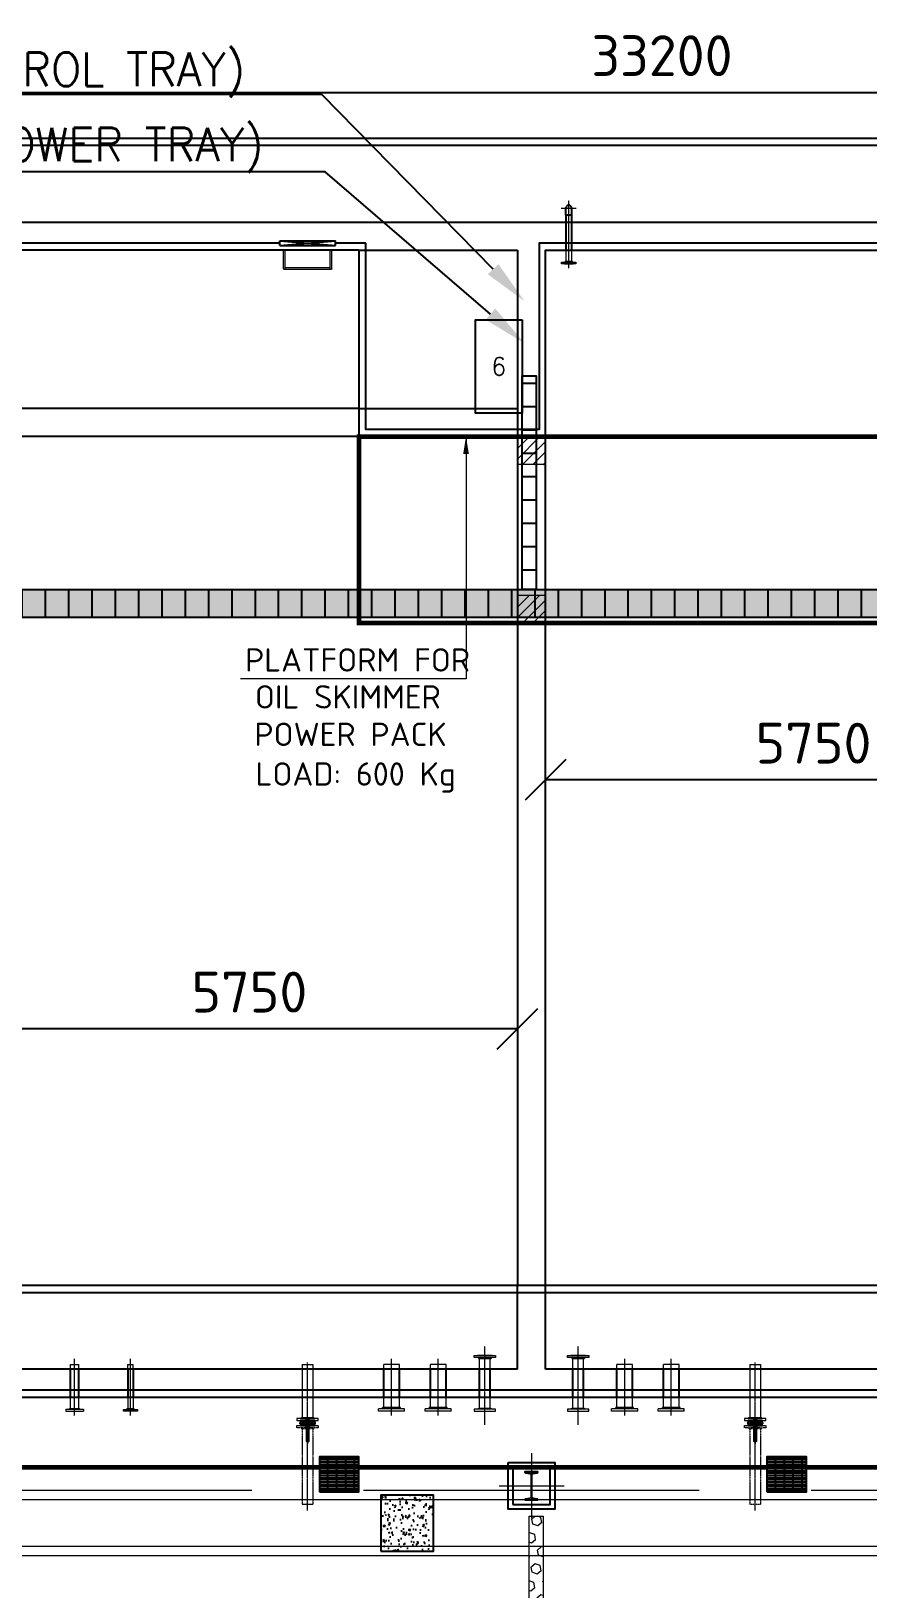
# Model space of a CAD drawing. Header units: inches. Extents: x 8618018 to 8935006, y 2431589 to 2567223.
# Drawn here: x 8676920 to 8685894, y 2476786 to 2493487 of the extents above; entities that cross this region are included whole.
import ezdxf
from ezdxf import colors
from ezdxf.entities.mleader import LeaderData, LeaderLine
from ezdxf.enums import TextEntityAlignment as Align
from ezdxf.math import Vec2, Vec3

# ---------------------------------------------------------------- set-up
doc = ezdxf.new("R2010")
doc.units = ezdxf.units.IN
doc.header["$MEASUREMENT"] = 0
for name, pattern in [('CENTER', [2, 1.25, -0.25, 0.25, -0.25]), ('HIDDEN', [0.375, 0.25, -0.125]), ('PHANTOM', [2.5, 1.25, -0.25, 0.25, -0.25, 0.25, -0.25])]:
    doc.linetypes.add(name, pattern=pattern)
doc.layers.get('Defpoints').update_dxf_attribs({"color": 252})
for name, color, linetype in [('CCT', 4, 'Continuous'), ('Civil', 252, 'Continuous'), ('Handrail', 252, 'FENCELINE1'), ('HIDDEN', 252, 'HIDDEN'), ('LAY-ROAD CARREGE WAY', 252, 'Continuous'), ('SKID', 252, 'Continuous'), ('STR', 252, 'Continuous'), ('TEXT', 252, 'Continuous'), ('valve', 252, 'Continuous')]:
    doc.layers.add(name, color=color, linetype=linetype)
for name, color, linetype, lineweight in [('CL', 252, 'CENTER', 5), ('DIM', 252, 'Continuous', 13), ('ICT', 6, 'Continuous', 13), ('IP', 252, 'Continuous', 0), ('PCT', 2, 'Continuous', 15), ('PIPE', 252, 'PHANTOM', 5), ('PUDDLE', 252, 'Continuous', 5), ('TRENCH', 252, 'Continuous', 13)]:
    doc.layers.add(name, color=color, linetype=linetype, lineweight=lineweight)
doc.styles.add('DIM', font='romans.shx', dxfattribs={"width": 0.8})
doc.styles.add('ISOCPEUR', font='isocpeur.ttf')
doc.styles.add('r-30', font='romans.shx')
doc.styles.get("Standard").update_dxf_attribs({"font": 'arial.ttf'})
doc.linetypes.add('FENCELINE1', pattern='A,6.35,-2.54,[133,ltypeshp.shx,S=2.54,R=0,X=-2.54,Y=0],-2.54,25.4', length=36.83)
doc.dimstyles.new('DIM', dxfattribs={"dimscale": 175, "dimtxt": 2.5, "dimasz": 2.5, "dimexe": 0.875, "dimexo": 0.875, "dimgap": 1, "dimtad": 1, "dimdec": 0, "dimzin": 9, "dimdsep": 46, "dimtxsty": 'ISOCPEUR', "dimblk": 'OBLIQUE', "dimcen": 0.09, "dimclrd": 256, "dimclre": 256, "dimclrt": 252, "dimadec": 0, "dimazin": 0, "dimtfac": 1, "dimtdec": 0, "dimtmove": 0, "dimatfit": 3, "dimfxl": 1, "dimtfill": 1, "dimtolj": 1, "dimtzin": 0, "dimarcsym": 0})
doc.dimstyles.new('DIM_100', dxfattribs={"dimscale": 75, "dimtxt": 2.5, "dimasz": 2.5, "dimexe": 1, "dimexo": 1, "dimgap": 0.75, "dimtad": 1, "dimdec": 0, "dimrnd": 1, "dimzin": 12, "dimdsep": 46, "dimtxsty": 'DIM', "dimcen": 0.09, "dimclrd": 256, "dimclre": 256, "dimclrt": 3, "dimadec": 0, "dimazin": 0, "dimtfac": 0.046875, "dimtdec": 0, "dimtmove": 0, "dimatfit": 3, "dimfxl": 1, "dimtolj": 1, "dimtzin": 12, "dimlwd": -1, "dimlwe": -1, "dimarcsym": 0})
pattern_1 = [(270, (-36094175.07, 22323665.09), (250, -1e-13), [])]
pattern_2 = [(360, (-11147366.7, -42329289.33), (9e-14, 250), [])]

# ---------------------------------------------------------------- blocks, each defined once
blk = doc.blocks.new('6SORF')
for p, q in [((-1, 3.78), (-1.56, 3.78)), ((-1.56, 3.78), (-1.56, -3.78)), ((-1, 5.5), (-1, -5.5)), ((-0.0625, 5.5), (-1, 5.5)), ((-0.0625, 5.5), (-0.0625, -5.5)), ((-0.0625, 4.25), (0, 4.25)), ((0, 4.25), (0, -4.25)), ((-1, -3.78), (-1.56, -3.78)), ((-0.0625, -5.5), (-1, -5.5)), ((-0.0625, -4.25), (0, -4.25))]:
    blk.add_line(p, q)
blk = doc.blocks.new('RUNGS')
at = {"layer": 'DIM'}
for p, q in [((-10, -200), (-10, 0)), ((-10, 0), (10, 0)), ((10, -200), (10, 0)), ((490, -200), (490, 0)), ((490, 0), (510, 0)), ((510, -200), (510, 0)), ((0, -210), (500, -210)), ((10, -190), (490, -190))]:
    blk.add_line(p, q, dxfattribs=at)
for centre in [(0, -200), (500, -200)]:
    blk.add_arc(centre, 10, 180, 0, dxfattribs=at)
blk = doc.blocks.new('COL')
at = {"layer": 'Civil'}
blk.add_lwpolyline([(-250, -250), (250, -250), (250, 250), (-250, 250)], close=True, dxfattribs=at)
at = {"layer": 'CL', "ltscale": 0.25}
for p, q in [((0, -350), (0, 350)), ((-350, 0), (350, 0))]:
    blk.add_line(p, q, dxfattribs=at)
at = {"layer": 'STR'}
blk.add_lwpolyline([(-200, 200), (200, 200), (200, -200), (-200, -200)], close=True, dxfattribs=at)
blk.add_lwpolyline([(-70, 150), (70, 150), (70, 148, -0.414214), (63, 141), (18, 134, 0.414214), (4, 120), (4, -120, 0.414214), (18, -134), (63, -141, -0.414214), (70, -148), (70, -150), (-70, -150), (-70, -148, -0.414214), (-63, -141), (-18, -134, 0.414214), (-4, -120), (-4, 120, 0.414214), (-18, 134), (-63, 141, -0.414214), (-70, 148)], format="xyb", close=True, dxfattribs=at)
blk = doc.blocks.new('4SORF')
for p, q in [((-0.94, 2.655), (-1.31, 2.655)), ((-1.31, -2.655), (-1.31, 2.655)), ((-0.94, 4.5), (-0.94, -4.5)), ((-0.0625, 4.5), (-0.94, 4.5)), ((-0.0625, -4.5), (-0.0625, 4.5)), ((-0.0625, 3.09375), (0, 3.09375)), ((0, -3.09375), (0, 3.09375)), ((-0.94, -2.655), (-1.31, -2.655)), ((-0.94, -4.5), (-0.0625, -4.5)), ((-0.0625, -3.09375), (0, -3.09375))]:
    blk.add_line(p, q)
blk = doc.blocks.new('OV100')
at = {"layer": 'HIDDEN', "ltscale": 0.75}
for p, q in [((-57.15, 200), (-57.15, 500)), ((57.15, 200), (57.15, 500))]:
    blk.add_line(p, q, dxfattribs=at)
at = {"layer": 'PUDDLE'}
for p, q in [((-57.15, 500), (-57.15, 616.726)), ((57.15, 500), (57.15, 616.726)), ((-57.15, 83.274), (-57.15, 200)), ((57.15, 83.274), (57.15, 200))]:
    blk.add_line(p, q, dxfattribs=at)
at = {"layer": 'PUDDLE', "yscale": 25.4, "zscale": 25.4, "rotation": 270}
for p, xscale in [((0, 650), -25.4), ((0, 50), 25.4)]:
    blk.add_blockref('4SORF', p, dxfattribs=dict(at, xscale=xscale))
blk = doc.blocks.new('3SORF')
for p, q in [((-0.94, 2.125), (-1.19, 2.125)), ((-1.19, -2.125), (-1.19, 2.125)), ((-0.94, -3.75), (-0.94, 3.75)), ((-0.94, 3.75), (-0.0625, 3.75)), ((-0.0625, -3.75), (-0.0625, 3.75)), ((-0.0625, 2.5), (0, 2.5)), ((0, -2.5), (0, 2.5)), ((-0.94, -2.125), (-1.19, -2.125)), ((-0.94, -3.75), (-0.0625, -3.75)), ((-0.0625, -2.5), (0, -2.5))]:
    blk.add_line(p, q)
blk = doc.blocks.new('Bfm100v2')
for p, q in [((-10, 62), (-10, 31)), ((10, 62), (10, 31)), ((-10, -31), (-10, -62)), ((10, -31), (10, -62))]:
    blk.add_line(p, q)
blk.add_lwpolyline([(52, 16), (-33, 16, 1), (-33, -16), (52, -16, 0.414214), (55, -13), (55, 13, 0.414214)], format="xyb", close=True)
for points in [[(26, 19), (26, 76), (10, 76, 0.5), (-10, 76), (-26, 76), (-26, 19)], [(55, 10), (197, 10, -0.414214), (200, 7), (200, -7, -0.414214), (197, -10), (55, -10)], [(-26, -19), (-26, -76), (-10, -76, 0.5)], [(-10, -76, 0.5), (10, -76), (26, -76), (26, -19)]]:
    blk.add_lwpolyline(points, format="xyb")
for centre, radius, start, end in [((0, 0), 32.5, 29.817, 150.183), ((-18, 18), 3.55, 334.6902, 205.3098), ((18, 18), 3.55, 334.6902, 205.3098), ((0, 0), 32.5, 209.817, 330.183), ((-18, -18), 3.55, 154.6902, 25.3098), ((18, -18), 3.55, 154.6902, 25.3098)]:
    blk.add_arc(centre, radius, start, end)
at = {"layer": 'CL', "linetype": 'CENTER'}
for p, q in [((-55, 0), (223, 0)), ((-13, 13), (-23, 23)), ((-13, 22), (-22, 13)), ((-10, 0), (10, 0)), ((0, -90), (0, 88)), ((13, 13), (23, 23)), ((22, 13), (13, 22)), ((-13, -13), (-23, -23)), ((-22, -13), (-13, -22)), ((13, -13), (23, -23)), ((13, -22), (22, -13))]:
    blk.add_line(p, q, dxfattribs=at)
blk = doc.blocks.new('2SOrf')
for p, q in [((0, -1.8125), (0, 1.8125)), ((0.0625, 1.8125), (0, 1.8125)), ((0.0625, 3), (0.75, 3)), ((0.0625, -3), (0.0625, 3)), ((0.75, 3), (0.75, -3)), ((0.75, 1.53), (1, 1.53)), ((1, -1.53), (1, 1.53)), ((0.0625, -1.8125), (0, -1.8125)), ((0.75, -3), (0.0625, -3)), ((0.75, -1.53), (1, -1.53))]:
    blk.add_line(p, q)
blk = doc.blocks.new('_Oblique')
at = {"color": 0, "linetype": 'ByBlock', "lineweight": -2}
blk.add_line((-0.5, -0.5), (0.5, 0.5), dxfattribs=at)
blk = doc.blocks.new('*D287')
at = {"layer": 'Defpoints', "color": 0, "transparency": 16777216}
for p in [(39005, 21968), (72205, 21968), (72205, 21490)]:
    blk.add_point(p, dxfattribs=at)
at = {"layer": 'DIM', "lineweight": -2, "transparency": 16777216}
for p, q in [((39005, 21815), (39005, 21337)), ((72205, 21815), (72205, 21337)), ((39005, 21490), (72205, 21490))]:
    blk.add_line(p, q, dxfattribs=at)
at = {"layer": 'DIM', "lineweight": -2, "transparency": 16777216, "xscale": 437.5, "yscale": 437.5, "zscale": 437.5, "rotation": 180}
blk.add_blockref('_Oblique', (39005, 21490), dxfattribs=at)
at = {"layer": 'DIM', "lineweight": -2, "transparency": 16777216, "xscale": 437.5, "yscale": 437.5, "zscale": 437.5}
blk.add_blockref('_Oblique', (72205, 21490), dxfattribs=at)
at = {"layer": 'DIM', "color": 252, "transparency": 16777216, "insert": (55605, 21884), "char_height": 437.5, "attachment_point": 5, "style": 'ISOCPEUR', "bg_fill": 3, "box_fill_scale": 1.1, "bg_fill_color": 256, "bg_fill_true_color": 13158600, "bg_fill_transparency": 0}
blk.add_mtext('\\A1;33200', dxfattribs=at)
blk = doc.blocks.new('*D296')
at = {"layer": 'Defpoints', "color": 0, "transparency": 16777216}
for p in [(54355, 14120), (54355, 13475), (60105, 13475)]:
    blk.add_point(p, dxfattribs=at)
at = {"layer": 'DIM', "lineweight": -2, "transparency": 16777216}
for p, q in [((54355, 13628), (54355, 14273)), ((60105, 13628), (60105, 14273)), ((60105, 14120), (54355, 14120))]:
    blk.add_line(p, q, dxfattribs=at)
at = {"layer": 'DIM', "lineweight": -2, "transparency": 16777216, "xscale": 437.5, "yscale": 437.5, "zscale": 437.5, "rotation": 180}
blk.add_blockref('_Oblique', (54355, 14120), dxfattribs=at)
at = {"layer": 'DIM', "lineweight": -2, "transparency": 16777216, "xscale": 437.5, "yscale": 437.5, "zscale": 437.5}
blk.add_blockref('_Oblique', (60105, 14120), dxfattribs=at)
at = {"layer": 'DIM', "color": 252, "transparency": 16777216, "insert": (57230, 14513), "char_height": 437.5, "attachment_point": 5, "style": 'ISOCPEUR', "bg_fill": 3, "box_fill_scale": 1.1, "bg_fill_color": 256, "bg_fill_true_color": 13158600, "bg_fill_transparency": 0}
blk.add_mtext('\\A1;5750', dxfattribs=at)
blk = doc.blocks.new('*D297')
at = {"layer": 'Defpoints', "color": 0, "transparency": 16777216}
for p in [(54055, 11899), (48305, 11542), (48305, 11450)]:
    blk.add_point(p, dxfattribs=at)
at = {"layer": 'DIM', "lineweight": -2, "transparency": 16777216}
for p, q in [((54055, 11746), (54055, 11297)), ((54055, 11450), (48305, 11450)), ((48305, 11389), (48305, 11297))]:
    blk.add_line(p, q, dxfattribs=at)
at = {"layer": 'DIM', "lineweight": -2, "transparency": 16777216, "xscale": 437.5, "yscale": 437.5, "zscale": 437.5, "rotation": 180}
blk.add_blockref('_Oblique', (48305, 11450), dxfattribs=at)
at = {"layer": 'DIM', "lineweight": -2, "transparency": 16777216, "xscale": 437.5, "yscale": 437.5, "zscale": 437.5}
blk.add_blockref('_Oblique', (54055, 11450), dxfattribs=at)
at = {"layer": 'DIM', "color": 252, "transparency": 16777216, "insert": (51180, 11844), "char_height": 437.5, "attachment_point": 5, "style": 'ISOCPEUR', "bg_fill": 3, "box_fill_scale": 1.1, "bg_fill_color": 256, "bg_fill_true_color": 13158600, "bg_fill_transparency": 0}
blk.add_mtext('\\A1;5750', dxfattribs=at)
blk = doc.blocks.new('GA CRM')
at = {"layer": 'Civil'}
h = blk.add_hatch(dxfattribs=at)
h.set_pattern_fill('AR-CONC', color=256)
h.set_pattern_definition([(50, (-8652495.08, -2487098.5), (182.184669, -15.9390855), [19.05, -209.55]), (355, (-8652495.08, -2487098.5), (-35.2434214, 191.0568452), [15.24, -167.640584]), (100.4514447, (-8652479.9, -2487099.83), (146.941247, 175.117752), [16.1900088, -178.0902446]), (46.1842, (-8652495.08, -2487047.7), (271.079041, -42.042328), [28.575, -314.325]), (96.6355576, (-8652472.5, -2487051.2), (237.404134, 247.4261246), [24.285023, -267.135608]), (351.184151, (-8652495.08, -2487047.7), (237.404134, 247.426125), [22.859967, -251.459732]), (21, (-8652469.68, -2487060.4), (151.6143913, -102.2651982), [19.05, -209.55]), (326, (-8652469.68, -2487060.4), (61.8020283, 184.187966), [15.24, -167.64]), (71.451445, (-8652457.05, -2487068.92), (213.4164193, 81.922769), [16.1900088, -178.0899376]), (37.5, (-8652495.08, -2487098.5), (3.08860325, 84.55503887), [0, -165.608, 0, -170.18, 0, -168.275]), (7.5, (-8652495.08, -2487098.5), (66.8196625, 100.1805748), [0, -97.028, 0, -161.798, 0, -64.135]), (327.5, (-8652551.72, -2487098.5), (135.59059517, -5.728744), [0, -63.5, 0, -198.12, 0, -262.89]), (317.5, (-8652577.12, -2487098.5), (148.1291814, 25.426491), [0, -82.55, 0, -131.572, 0, -186.69])])
h.paths.add_polyline_path([(52588.6, 5850), (53154.9, 5850), (53154.9, 6450), (52588.6, 6450)])
at = {"layer": 'IP'}
h = blk.add_hatch(dxfattribs=at)
h.set_pattern_fill('ANSI31', color=256, scale=25)
h.set_pattern_definition([(45, (-8633443.18, -2417761.96), (-56.12660076, 56.12660076), [])])
h.paths.add_polyline_path([(54355, 17500), (54055, 17500), (54055, 17800), (54355, 17800)])
h = blk.add_hatch(dxfattribs=at)
h.set_pattern_fill('ANSI31', color=256, scale=25)
h.set_pattern_definition([(45, (-8633443.18, -2419461.97), (-56.12660076, 56.12660076), [])])
h.paths.add_polyline_path([(54355, 15800), (54055, 15800), (54055, 16100), (54355, 16100)])
at = {"layer": 'SKID'}
h = blk.add_hatch(dxfattribs=at)
h.set_pattern_fill('GRATE', color=256, scale=30)
h.set_pattern_definition([(0, (-8628631, -2486448.502), (0, 23.8125), []), (90, (-8628631, -2486448.5), (-95.25, 6e-15), [])])
h.paths.add_polyline_path([(51930.6, 6484.7), (52355.3, 6484.7), (52355.3, 6859.7), (51930.6, 6859.7)])
h = blk.add_hatch(dxfattribs=at)
h.set_pattern_fill('GRATE', color=256, scale=30)
h.set_pattern_definition([(0, (-8623831, -2486448.502), (0, 23.8125), []), (90, (-8623831, -2486448.5), (-95.25, 6e-15), [])])
h.paths.add_polyline_path([(56730.6, 6484.7), (57155.3, 6484.7), (57155.3, 6859.7), (56730.6, 6859.7)])
at = {"linetype": 'PHANTOM', "const_width": 50}
for points in [[(80005, 15800), (52355, 15800), (52355, 17800), (80005, 17800)], [(42455, 6750), (79055, 6750), (79055, 150), (42455, 150)]]:
    blk.add_lwpolyline(points, close=True, dxfattribs=at)
at = {"layer": 'Civil'}
for p, q in [((39905, 21000), (71105, 21000)), ((52355, 19800), (48305, 19800)), ((54355, 19800), (60105, 19800)), ((54355, 8700), (54355, 19800)), ((52355, 18100), (48305, 18100)), ((52355, 17800), (48305, 17800)), ((54055, 17800), (54055, 8700)), ((54355, 8700), (38705, 8700)), ((71205, 8700), (54355, 8700)), ((40805, 7500), (79005, 7500))]:
    blk.add_line(p, q, dxfattribs=at)
for points in [[(52355, 19800), (52355, 17800), (54355, 17800)], [(54355, 8700), (54355, 19800), (60105, 19800), (60105, 10700)], [(54055, 17800), (54055, 10700)]]:
    blk.add_lwpolyline(points, dxfattribs=at)
blk.add_lwpolyline([(52588.6, 5850), (53154.9, 5850), (53154.9, 6450), (52588.6, 6450)], close=True, dxfattribs=at)
at = {"layer": 'CL', "ltscale": 0.25}
for p, q in [((54524.8, 20250), (54685.2, 20250)), ((54605, 19604.9), (54605, 20330.2)), ((53705, 7204.2), (53705, 8048)), ((54705, 7204.2), (54705, 8048)), ((49305, 7304.9), (49305, 7912.5)), ((49905, 7304.9), (49905, 7912.5)), ((51805, 6284.3), (51805, 7872.7)), ((52705, 7304.9), (52705, 7912.5)), ((53205, 7304.9), (53205, 7912.5)), ((55205, 7304.9), (55205, 7912.5)), ((55705, 7304.9), (55705, 7912.5)), ((56605, 6284.3), (56605, 7872.7))]:
    blk.add_line(p, q, dxfattribs=at)
at = {"layer": 'Handrail', "linetype": 'FENCELINE1', "ltscale": 0.01}
blk.add_line((39830, 20925), (71180, 20925), dxfattribs=at)
for points in [[(51505, 19875), (48228.7, 19875)], [(59255, 19875), (54287.1, 19875), (54287.1, 17875), (52430, 17875), (52430, 19875)], [(39380, 8625), (54280, 8625)], [(54280, 8625), (71280, 8625)], [(72105, 7575), (40805, 7575)]]:
    blk.add_lwpolyline(points, dxfattribs=at)
at = {"layer": 'HIDDEN'}
for p, q in [((39005, 20100), (72205, 20100)), ((52355, 19800), (54055, 19800)), ((54055, 19800), (54055, 17800)), ((52355, 18100), (54055, 18100)), ((54055, 7800), (54055, 8700)), ((54355, 7800), (54355, 8700)), ((54055, 7800), (48305, 7800)), ((60105, 7800), (54355, 7800))]:
    blk.add_line(p, q, dxfattribs=at)
at = {"layer": 'HIDDEN', "ltscale": 0.75}
for p, q in [((54574.8, 20173.8), (54574.8, 19800)), ((54635.2, 20173.8), (54635.2, 19800)), ((49260.6, 7500), (49260.6, 7800)), ((49349.4, 7500), (49349.4, 7800)), ((49874.8, 7800), (49874.8, 7500)), ((49935.2, 7800), (49935.2, 7500)), ((52620.8, 7500), (52620.8, 7800)), ((52789.2, 7500), (52789.2, 7800)), ((53120.8, 7500), (53120.8, 7800)), ((53289.2, 7500), (53289.2, 7800)), ((55120.8, 7500), (55120.8, 7800)), ((55289.2, 7500), (55289.2, 7800)), ((55620.8, 7500), (55620.8, 7800)), ((55789.2, 7500), (55789.2, 7800))]:
    blk.add_line(p, q, dxfattribs=at)
blk.add_lwpolyline([(54635.2, 20250), (54635.2, 20173.8), (54574.8, 20173.8), (54574.8, 20250, -1.0000083)], format="xyb", close=True, dxfattribs=at)
at = {"layer": 'IP'}
for p, q in [((49874.8, 7800), (49874.8, 7850)), ((49935.2, 7800), (49935.2, 7850)), ((49874.8, 7500), (49874.8, 7375.4)), ((49935.2, 7500), (49935.2, 7375.4))]:
    blk.add_line(p, q, dxfattribs=at)
for points in [[(54355, 17500), (54055, 17500), (54055, 17800), (54355, 17800)], [(54355, 15800), (54055, 15800), (54055, 16100), (54355, 16100)]]:
    blk.add_lwpolyline(points, close=True, dxfattribs=at)
at = {"layer": 'LAY-ROAD CARREGE WAY', "color": 252}
for p, q in [((51505, 19850), (51505, 19900)), ((51505, 19900), (52105, 19900)), ((51505, 19850), (52105, 19900)), ((51505, 19900), (52105, 19850)), ((52105, 19850), (52105, 19900)), ((51505, 19850), (52105, 19850))]:
    blk.add_line(p, q, dxfattribs=at)
blk.add_lwpolyline([(52430, 19875), (52105, 19875)], dxfattribs=at)
at = {"layer": 'PIPE', "ltscale": 0.25}
for p, q in [((51747.8, 7164.6), (51747.8, 6350)), ((51862.2, 7164.6), (51862.2, 6350)), ((56547.8, 7164.6), (56547.8, 6350)), ((56662.2, 7164.6), (56662.2, 6350)), ((51862.2, 6350), (51747.8, 6350)), ((56662.2, 6350), (56547.8, 6350))]:
    blk.add_line(p, q, dxfattribs=at)
at = {"layer": 'PUDDLE'}
for p, q in [((54574.8, 19800), (54574.8, 19675.4)), ((54635.2, 19800), (54635.2, 19675.4)), ((49260.6, 7850), (49349.4, 7850)), ((49260.6, 7800), (49260.6, 7850)), ((49349.4, 7800), (49349.4, 7850)), ((49874.8, 7850), (49935.2, 7850)), ((51747.9, 7850), (51862.2, 7850)), ((51747.9, 7850), (51747.9, 7283.2)), ((51862.2, 7850), (51862.2, 7283.2)), ((52789.2, 7850), (52620.8, 7850)), ((52620.8, 7800), (52620.8, 7850)), ((52789.2, 7800), (52789.2, 7850)), ((53289.2, 7850), (53120.8, 7850)), ((53120.8, 7800), (53120.8, 7850)), ((53289.2, 7800), (53289.2, 7850)), ((55289.2, 7850), (55120.8, 7850)), ((55120.8, 7800), (55120.8, 7850)), ((55289.2, 7800), (55289.2, 7850)), ((55789.2, 7850), (55620.8, 7850)), ((55620.8, 7800), (55620.8, 7850)), ((55789.2, 7800), (55789.2, 7850)), ((56547.9, 7850), (56662.2, 7850)), ((56547.9, 7850), (56547.9, 7283.2)), ((56662.2, 7850), (56662.2, 7283.2)), ((49260.6, 7380.2), (49260.6, 7500)), ((49349.4, 7380.2), (49349.4, 7500)), ((52620.8, 7389.6), (52620.8, 7500)), ((52789.2, 7389.6), (52789.2, 7500)), ((53120.8, 7389.6), (53120.8, 7500)), ((53289.2, 7389.6), (53289.2, 7500)), ((55120.8, 7389.6), (55120.8, 7500)), ((55289.2, 7389.6), (55289.2, 7500)), ((55620.8, 7389.6), (55620.8, 7500)), ((55789.2, 7389.6), (55789.2, 7500))]:
    blk.add_line(p, q, dxfattribs=at)
at = {"layer": 'SKID'}
for points in [[(51930.6, 6484.7), (52355.3, 6484.7), (52355.3, 6859.7), (51930.6, 6859.7)], [(56730.6, 6484.7), (57155.3, 6484.7), (57155.3, 6859.7), (56730.6, 6859.7)]]:
    blk.add_lwpolyline(points, close=True, dxfattribs=at)
at = {"layer": 'TRENCH'}
for p, q in [((78605, 6400), (41805, 6400)), ((51205, 6500), (47005, 6500)), ((56005, 6500), (52405, 6500)), ((63305, 6500), (57205, 6500)), ((78605, 5900), (41805, 5900))]:
    blk.add_line(p, q, dxfattribs=at)
blk.add_lwpolyline([(78705, 5800), (41805, 5800)], dxfattribs=at)
at = {"color": 7, "xscale": -1, "rotation": 180}
blk.add_blockref('COL', (54205, 6550), dxfattribs=at)
at = {"layer": 'DIM', "xscale": -1}
blk.add_blockref('RUNGS', (52055, 19800), dxfattribs=at)
at = {"layer": 'IP', "xscale": 25.4, "yscale": 25.4, "zscale": 25.4, "rotation": 90}
blk.add_blockref('2SOrf', (49905, 7350), dxfattribs=at)
at = {"layer": 'PIPE', "ltscale": 0.25, "xscale": -25.4, "yscale": 25.4, "zscale": 25.4, "rotation": 270}
for p in [(51805, 7197.9), (56605, 7197.9)]:
    blk.add_blockref('4SORF', p, dxfattribs=at)
at = {"layer": 'PUDDLE', "xscale": 25.4, "yscale": 25.4, "zscale": 25.4}
for name, p, rotation in [('2SOrf', (54605, 19650), 90.00000000000001), ('3SORF', (49305, 7350), 270), ('6SORF', (52705, 7350), 270), ('6SORF', (53205, 7350), 270), ('6SORF', (55205, 7350), 270), ('6SORF', (55705, 7350), 270), ('4SORF', (51805, 7250), 270), ('4SORF', (56605, 7250), 270)]:
    blk.add_blockref(name, p, dxfattribs=dict(at, rotation=rotation))
at = {"layer": 'PUDDLE'}
for p in [(53705, 7300), (54705, 7300)]:
    blk.add_blockref('OV100', p, dxfattribs=at)
at = {"layer": 'valve', "rotation": 270}
for p in [(51805, 7224), (56605, 7224)]:
    blk.add_blockref('Bfm100v2', p, dxfattribs=at)
at = {"layer": 'TEXT', "char_height": 250, "attachment_point": 7, "style": 'ISOCPEUR'}
for s, insert in [('\\A1;PLATFORM FOR', (51134.1, 15280)), ('\\A1;OIL SKIMMER', (51239.1, 14884.3)), ('\\A1;POWER PACK', (51233.6, 14482.5)), ('\\A1;LOAD: 600 Kg', (51246.5, 13982.1))]:
    blk.add_mtext(s, dxfattribs=dict(at, insert=insert))
at = {"layer": 'DIM'}
dim = blk.add_linear_dim(base=(72205, 21490.4), p1=(39005, 21968), p2=(72205, 21968), dimstyle='DIM', override={"dimarcsym": 1}, dxfattribs=at)
dim.commit()
dim.dimension.update_dxf_attribs({"geometry": '*D287', "text_midpoint": (55605, 21884.2)})
at = {"layer": 'DIM', "color": 7}
blk.add_leader([(53503.5, 17800), (53503.5, 15202.3), (51086.5, 15202.3)], dimstyle='DIM_100', dxfattribs=at)
at = {"layer": 'DIM'}
for base, p1, p2, picture, middle in [((54355, 14119.7), (60105, 13475), (54355, 13475), '*D296', (57230, 14513.4)), ((48305, 11450.2), (54055, 11898.7), (48305, 11542.2), '*D297', (51180, 11844))]:
    dim = blk.add_linear_dim(base=base, p1=p1, p2=p2, dimstyle='DIM', override={"dimarcsym": 1}, dxfattribs=at)
    dim.commit()
    dim.dimension.update_dxf_attribs({"geometry": picture, "text_midpoint": middle})

msp = doc.modelspace()

# ---------------------------------------------------------------- block references
at = {"color": 252}
msp.add_blockref('GA CRM', (8628081, 2471340), dxfattribs=at)

# ---------------------------------------------------------------- next in the draw order: hatches: boundary and pattern name
at = {"layer": 'CCT'}
h = msp.add_hatch(dxfattribs=at)
h.set_pattern_fill('ANSI31', color=256, scale=2000, angle=-45, style=0)
h.set_pattern_definition(pattern_2)
h.paths.add_polyline_path([(8682186.2, 2487501.1), (8682336.2, 2487501.1), (8682336.2, 2489792), (8682186.2, 2489792)])
h = msp.add_hatch(dxfattribs=at)
h.set_pattern_fill('ANSI31', color=256, scale=2000, angle=225, style=0)
h.set_pattern_definition(pattern_1)
h.paths.add_polyline_path([(8667145.8, 2487501.1), (8667145.8, 2487201.1), (8707685.2, 2487201.1), (8707685.2, 2487501.1)])
at = {"layer": 'ICT'}
h = msp.add_hatch(dxfattribs=at)
h.set_pattern_fill('HEX', color=256, scale=18, angle=45, style=0)
h.set_pattern_definition([(45, (213560.39, 3228), (-69.9941694, 69.9941694), [57.15, -114.3]), (165, (213560.39, 3228), (-25.6196441, -95.6138135), [57.15, -114.3]), (105, (213600.81, 3268.41), (-95.6138135, -25.6196441), [57.15, -114.3])])
h.paths.add_polyline_path([(8669584.3, 2487501.1), (8669584.3, 2487201.1), (8708336.2, 2487201.1), (8708336.2, 2487501.1)])
at = {"layer": 'ICT', "transparency": 33554661}
h = msp.add_hatch(dxfattribs=at)
h.set_pattern_fill('HEX', color=256, scale=450, angle=100, style=0)
h.paths.add_polyline_path([(8682411.1, 2477564.5), (8682261.1, 2477564.5), (8682261.1, 2472615), (8682411.1, 2472615)])
at = {"layer": 'PCT'}
h = msp.add_hatch(dxfattribs=at)
h.set_pattern_fill('ANSI31', color=256, scale=2000, angle=-45, style=0)
h.set_pattern_definition(pattern_2)
h.paths.add_polyline_path([(8682186.2, 2487501.1), (8682336.2, 2487501.1), (8682336.2, 2489792), (8682186.2, 2489792)])
h = msp.add_hatch(dxfattribs=at)
h.set_pattern_fill('ANSI31', color=256, scale=2000, angle=225, style=0)
h.set_pattern_definition(pattern_1)
h.paths.add_polyline_path([(8667145.8, 2487501.1), (8667145.8, 2487201.1), (8707685.2, 2487201.1), (8707685.2, 2487501.1)])

# ---------------------------------------------------------------- next in the draw order: linework, layer by layer
at = {"color": 3}
msp.add_lwpolyline([(8682186.2, 2490392), (8682186.2, 2489392), (8681686.2, 2489392), (8681686.2, 2490392)], close=True, dxfattribs=at)
at = {"layer": 'CCT', "elevation": 65555.5}
msp.add_lwpolyline([(8682186.2, 2489792), (8682336.2, 2489792), (8682336.2, 2487501.1), (8682186.2, 2487501.1)], close=True, dxfattribs=at)
at = {"layer": 'CCT'}
msp.add_lwpolyline([(8707685.2, 2487201.1), (8667145.8, 2487201.1), (8667145.8, 2487501.1), (8707685.2, 2487501.1)], close=True, dxfattribs=at)
at = {"layer": 'ICT'}
for p, q in [((8669584.8, 2487501.1), (8708336.2, 2487501.1)), ((8708344.3, 2487201.1), (8669584.8, 2487201.1))]:
    msp.add_line(p, q, dxfattribs=at)
msp.add_lwpolyline([(8682261.1, 2472540.3), (8682261.1, 2477564.5), (8682411.1, 2477564.5), (8682411.1, 2472540.3)], close=True, dxfattribs=at)
at = {"layer": 'PCT', "elevation": 65555.5}
msp.add_lwpolyline([(8682186.2, 2489792), (8682336.2, 2489792), (8682336.2, 2487501.1), (8682186.2, 2487501.1)], close=True, dxfattribs=at)
at = {"layer": 'PCT'}
msp.add_lwpolyline([(8707685.2, 2487201.1), (8667145.8, 2487201.1), (8667145.8, 2487501.1), (8707685.2, 2487501.1)], close=True, dxfattribs=at)

# ---------------------------------------------------------------- next in the draw order: texts
at = {"layer": 'CCT', "lineweight": 0, "style": 'r-30', "width": 0.95}
msp.add_text('150W (CONTROL TRAY) ', height=360, dxfattribs=at).set_placement((8673968.4, 2492898.1))
at = {"layer": 'PCT', "lineweight": 0, "style": 'r-30', "width": 0.95}
msp.add_text('150W (POWER TRAY)', height=360, dxfattribs=at).set_placement((8674665.6, 2492091.7))
at = {"layer": 'PCT', "color": 2, "style": 'r-30', "width": 0.95}
msp.add_text('6', height=195, dxfattribs=at).set_placement((8681936.2, 2489892), align=Align.MIDDLE_CENTER)

# ---------------------------------------------------------------- next in the draw order: leaders
at = {"layer": 'CCT', "lineweight": 0}
ml = msp.add_multileader_mtext('Standard', dxfattribs=at)
ml.set_content('', color=256)
ml.set_leader_properties()
ml.build(insert=Vec2(0, 0))
ml.multileader.update_dxf_attribs({"text_right_attachment_type": 6, "dogleg_length": 1700, "arrow_head_size": 480})
ctx = ml.context
ctx.base_point, ctx.char_height, ctx.arrow_head_size, ctx.landing_gap_size, ctx.plane_origin = Vec3(8674019.8, 2492805.9), 0.432, 480, 0.216, Vec3(8681637.3, 2490029.2)
ctx.right_attachment = 6
notes = []
notes.append((ctx, [(0, (1, 1, 0), (8680037.6, 2492806.1), (-1, 0), 6017.4, [(0, [(8682211.3, 2490592)], 0, [])])]))
ctx.mtext.insert, ctx.mtext.text_direction, ctx.mtext.rotation, ctx.mtext.flow_direction = Vec3(8674020, 2492805.7), Vec3(-1, 0), 3.1415927, 5
at = {"layer": 'PCT', "lineweight": 0}
ml = msp.add_multileader_mtext('Standard', dxfattribs=at)
ml.set_content('', color=256)
ml.set_leader_properties()
ml.build(insert=Vec2(0, 0))
ml.multileader.update_dxf_attribs({"text_right_attachment_type": 6, "dogleg_length": 5907.3, "arrow_head_size": 480})
ctx = ml.context
ctx.base_point, ctx.char_height, ctx.arrow_head_size, ctx.landing_gap_size, ctx.plane_origin = Vec3(8674744.1, 2491973.9), 9.6, 480, 4.8, Vec3(8681299.1, 2489048.7)
ctx.right_attachment, ctx.text_align_type = 6, 2
notes.append((ctx, [(0, (1, 1, 0), (8680072.8, 2491978.7), (-1, 0), 5319.1, [(0, [(8682211.3, 2490140)], 0, [])])]))
ctx.mtext.insert, ctx.mtext.text_direction, ctx.mtext.rotation, ctx.mtext.alignment, ctx.mtext.flow_direction = Vec3(8674748.9, 2491969.1), Vec3(-1, 0), 3.1415927, 3, 5
for ctx, leaders in notes:
    for number, flags, end, landing, length, lines in leaders:
        leader = LeaderData()
        leader.index, (leader.has_last_leader_line, leader.has_dogleg_vector, leader.attachment_direction) = number, flags
        leader.last_leader_point, leader.dogleg_vector, leader.dogleg_length = Vec3(end), Vec3(landing), length
        for number, points, colour, breaks in lines:
            line = LeaderLine()
            line.index, line.vertices, line.color, line.breaks = number, Vec3.list(points), colors.encode_raw_color(colour), breaks
            leader.lines.append(line)
        ctx.leaders.append(leader)

doc.saveas('drawing.dxf')
